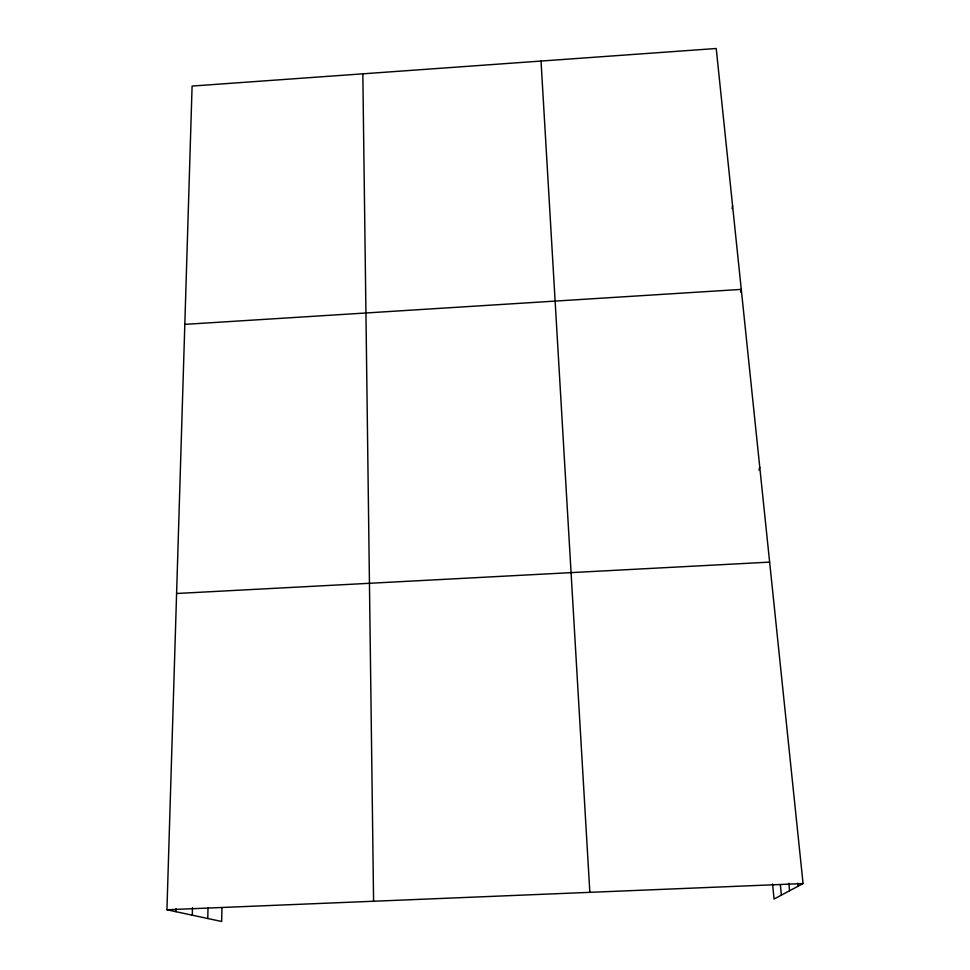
<?xml version="1.0" encoding="UTF-8"?>
<svg xmlns="http://www.w3.org/2000/svg" width="970" height="970" viewBox="0 0 970 970"><rect width="100%" height="100%" fill="white"/><g stroke="black" fill="none" stroke-linecap="round" stroke-linejoin="round"><path stroke-width="1.45" d="M221.936 907.871L221.681 921.5L166.937 909.751L192.096 86.063L716.224 48.5L803.063 883.561L774.036 899.044L772.569 883.985M207.774 918.517L208.004 907.968M192.302 915.195L192.484 907.665M176.006 911.703L176.091 908.684M732.083 208.598L732.592 205.846M740.668 292.164L741.274 289.399L184.809 324.368M758.892 470.001L759.777 467.297M176.588 593.495L769.646 562.127M166.937 909.751L803.063 883.561M797.934 883.124L798.237 886.144M788.84 883.234L789.592 890.751M780.341 884.616L781.384 895.128M541.03 61.049L589.845 892.339M362.828 73.829L373.583 901.251"/></g></svg>
